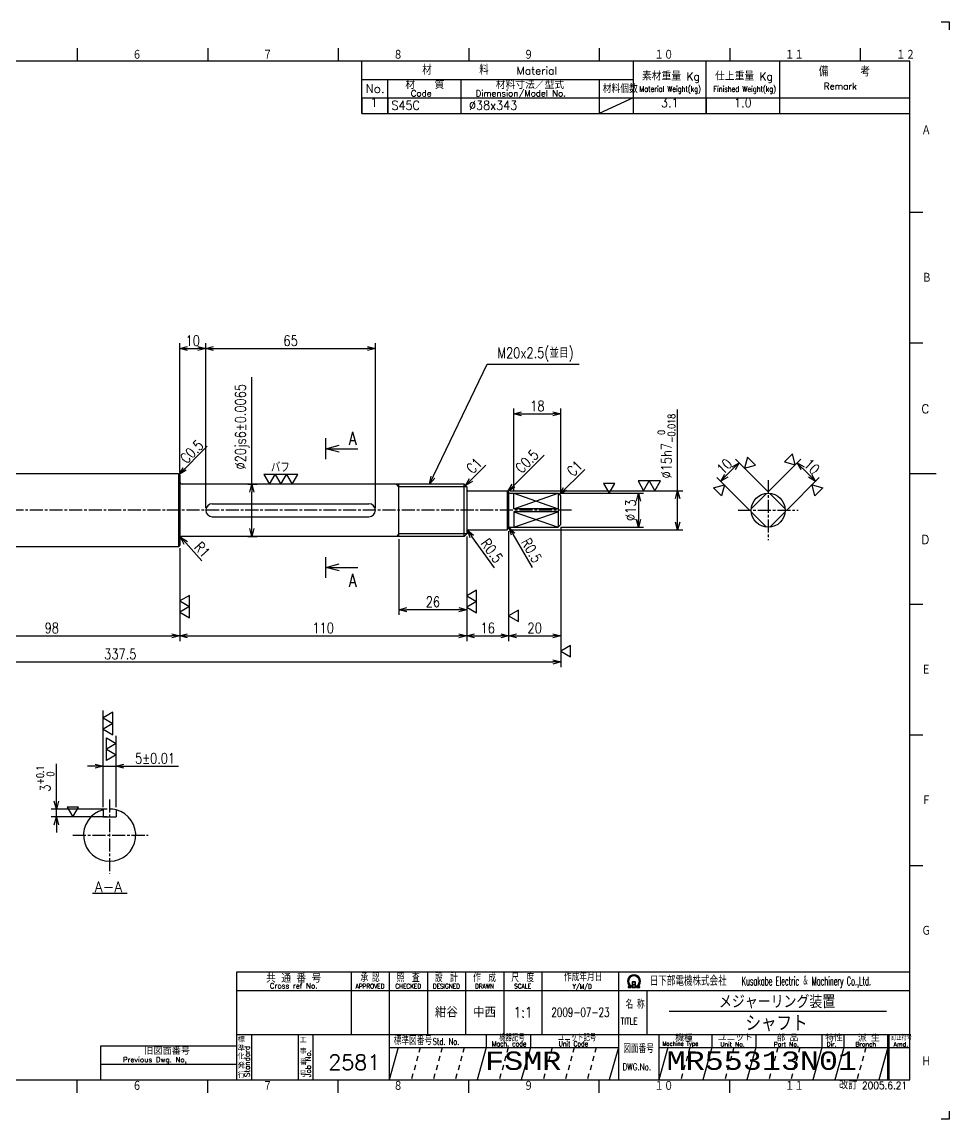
# Model space of a CAD drawing. Extents: x 0 to 594, y 0 to 420.
# Drawn here: x 238.8 to 594, y 0 to 420 of the extents above; entities that cross this region are included whole.
import ezdxf
from ezdxf.enums import TextEntityAlignment as Align

# ---------------------------------------------------------------- set-up
doc = ezdxf.new("R2010")
doc.units = 0
doc.linetypes.add('GEN3A', pattern=[3.5, 2, -1.5])
doc.linetypes.add('GEN7A', pattern=[7.5, 5, -0.75, 1, -0.75])
doc.layers.get('0').update_dxf_attribs({"linetype": 'CONTINUOUS'})
doc.layers.get('DEFPOINTS').update_dxf_attribs({"linetype": 'CONTINUOUS'})
for name, color, linetype in [('2', 5, 'CONTINUOUS'), ('4', 3, 'CONTINUOUS'), ('5', 3, 'CONTINUOUS'), ('6', 52, 'CONTINUOUS'), ('7A', 4, 'GEN7A'), ('8', 1, 'CONTINUOUS'), ('CLIN', 1, 'CONTINUOUS'), ('RAHM2', 1, 'CONTINUOUS'), ('RAHM3', 52, 'CONTINUOUS')]:
    doc.layers.add(name, color=color, linetype=linetype)
doc.styles.add('DIMENSION', font='monotxt.shx', dxfattribs={"bigfont": 'bigfont.shx'})
doc.styles.get("Standard").update_dxf_attribs({"font": 'romans.shx', "width": 0.8, "bigfont": 'extfont.shx'})
doc.dimstyles.new('GEN-ISO', dxfattribs={"dimtxt": 4, "dimasz": 3, "dimexe": 2, "dimexo": 1, "dimgap": 1, "dimtad": 3, "dimdec": 3, "dimrnd": 0.01, "dimdsep": 46, "dimtxsty": 'Standard', "dimblk": 'OPEN30', "dimcen": 0, "dimclrt": 52, "dimadec": 3, "dimazin": 2, "dimtp": 0.1, "dimtm": 0.1, "dimtfac": 0.6, "dimtdec": 3, "dimtmove": 2, "dimatfit": 3, "dimldrblk": 'OPEN30', "dimfxl": 0, "dimarcsym": 0})
doc.dimstyles.new('GEN-ISO$4', dxfattribs={"dimtxt": 4, "dimasz": 3, "dimexe": 2, "dimexo": 1, "dimgap": 1, "dimtad": 1, "dimdec": 3, "dimrnd": 0.01, "dimdsep": 46, "dimtxsty": 'Standard', "dimblk": 'OPEN30', "dimcen": 0, "dimclrt": 52, "dimadec": 3, "dimazin": 2, "dimtp": 0.1, "dimtm": 0.1, "dimtfac": 0.6, "dimtdec": 3, "dimtofl": 0, "dimtmove": 0, "dimatfit": 3, "dimldrblk": 'OPEN30', "dimfxl": 0, "dimarcsym": 0})

# ---------------------------------------------------------------- blocks, each defined once
blk = doc.blocks.new('1A2ﾌﾞﾋﾝ')
at = {"layer": 'RAHM2', "color": 5, "linetype": 'Continuous'}
for p, q in [((591, 420), (594, 420)), ((594, 420), (594, 417)), ((260, 410), (260, 405)), ((310, 410), (310, 405)), ((360, 410), (360, 405)), ((410, 410), (410, 405)), ((460, 410), (460, 405)), ((510, 410), (510, 405)), ((560, 410), (560, 405)), ((579, 405), (25, 405)), ((579, 15), (579, 405)), ((584, 347), (579, 347)), ((584, 347), (579, 347)), ((584, 297), (579, 297)), ((584, 297), (579, 297)), ((589, 247), (579, 247)), ((589, 247), (579, 247)), ((584, 197), (579, 197)), ((584, 197), (579, 197)), ((584, 147), (579, 147)), ((584, 147), (579, 147)), ((584, 97), (579, 97)), ((584, 97), (579, 97)), ((25, 15), (579, 15)), ((260, 10), (260, 15)), ((310, 10), (310, 15)), ((360, 10), (360, 15)), ((410, 10), (410, 15)), ((460, 10), (460, 15)), ((510, 10), (510, 15)), ((594, 0), (591, 0)), ((594, 3), (594, 0))]:
    blk.add_line(p, q, dxfattribs=at)
at = {"layer": 'RAHM2', "color": 7, "linetype": 'Continuous'}
for p, q in [((369, 385), (369, 405)), ((473, 405), (473, 385)), ((501, 385), (501, 405)), ((529, 405), (529, 385)), ((369, 398), (473, 398)), ((379, 385), (379, 398)), ((407, 398), (407, 385)), ((460, 398), (460, 385)), ((369, 391), (579, 391)), ((473, 391), (460, 385)), ((369, 385), (579, 385)), ((364.93, 56.26), (364.93, 32.42)), ((379.55, 56.26), (379.55, 15)), ((394.18, 56.26), (394.18, 32.42)), ((408.8, 56.26), (408.8, 32.42)), ((423.43, 56.26), (423.43, 32.42)), ((438.05, 56.26), (438.05, 32.42)), ((467.3, 56.26), (467.3, 15)), ((321.05, 49.26), (579, 49.26)), ((438.05, 49.26), (438.05, 32.42)), ((467.3, 49.26), (467.3, 49.26)), ((478.17, 49.26), (478.17, 32.42)), ((321.05, 32.42), (579, 32.42)), ((326.77, 32.42), (326.77, 15)), ((344.59, 32.42), (344.59, 15)), ((350.3, 32.42), (350.3, 15)), ((416.73, 32.42), (416.73, 27.42)), ((433.59, 32.42), (433.59, 27.42)), ((482.82, 32.42), (482.82, 15)), ((503.15, 32.42), (503.15, 27.42)), ((520, 32.42), (520, 27.42)), ((545.29, 32.42), (545.29, 27.42)), ((553.72, 32.42), (553.72, 27.42)), ((570.57, 15), (570.57, 32.42)), ((571.07, 15), (571.07, 32.42)), ((269, 28), (321.05, 28)), ((269, 15), (269, 28)), ((379.55, 27.42), (467.3, 27.42)), ((482.82, 27.42), (579, 27.42)), ((269, 21), (321.05, 21))]:
    blk.add_line(p, q, dxfattribs=at)
at = {"layer": 'RAHM2', "color": 3, "linetype": 'Continuous'}
for p, q in [((486.73, 41.35), (570.03, 41.35)), ((383.02, 27.42), (379.55, 15)), ((416.73, 27.42), (413.26, 15)), ((433.59, 27.42), (430.12, 15)), ((467.3, 27.42), (463.83, 15)), ((503.15, 27.42), (499.68, 15)), ((520, 27.42), (516.54, 15)), ((545.29, 27.42), (541.82, 15)), ((553.72, 27.42), (550.25, 15))]:
    blk.add_line(p, q, dxfattribs=at)
at = {"layer": 'RAHM2', "color": 3, "linetype": 'GEN3A'}
for p, q in [((391.44, 27.42), (387.98, 15)), ((399.87, 27.42), (396.41, 15)), ((408.3, 27.42), (404.84, 15)), ((425.16, 27.42), (421.69, 15)), ((442.01, 27.42), (438.55, 15)), ((450.44, 27.42), (446.98, 15)), ((458.87, 27.42), (455.41, 15)), ((494.72, 27.42), (491.25, 15)), ((511.57, 27.42), (508.11, 15)), ((528.43, 27.42), (524.97, 15)), ((536.86, 27.42), (533.39, 15)), ((562.14, 27.42), (558.68, 15))]:
    blk.add_line(p, q, dxfattribs=at)
at = {"layer": 'RAHM2', "color": 5, "linetype": 'Continuous'}
blk.add_lwpolyline([(579, 56.26), (321.05, 56.26), (321.05, 15)], dxfattribs=at)
at = {"layer": 'RAHM2', "color": 7, "linetype": 'Continuous'}
for points in [[(471.02, 50.4), (472.22, 50.4), (472.22, 51.01)], [(471.02, 50.58), (471.97, 50.58), (471.97, 50.91)], [(471.72, 50.82), (471.72, 50.75), (471.02, 50.75), (471.02, 50.4)], [(472.62, 52.51), (472.62, 50.4), (473.92, 50.4), (473.92, 52.51), (472.62, 52.51)], [(472.77, 52.36), (472.77, 51.53), (473.77, 51.53), (473.77, 52.36), (472.77, 52.36)], [(473.77, 51.38), (473.77, 50.55), (472.77, 50.55), (472.77, 51.38), (473.77, 51.38)], [(474.32, 50.98), (474.32, 50.4), (475.58, 50.4), (475.58, 50.75), (474.85, 50.75), (474.85, 50.8)], [(474.57, 50.87), (474.57, 50.58), (475.58, 50.58)]]:
    blk.add_lwpolyline(points, dxfattribs=at)
at = {"layer": 'RAHM2', "color": 3, "linetype": 'Continuous'}
for points in [[(486.29, 27.42), (482.82, 15)], [(570.57, 27.42), (570.57, 27.42), (567.11, 15)]]:
    blk.add_lwpolyline(points, dxfattribs=at)
at = {"layer": 'RAHM2', "color": 7, "linetype": 'Continuous'}
for radius, start, end in [(2.5, 308.2706, 230.8952), (2.28, 303.9949, 234.4013), (2.06, 299.8294, 238.4756)]:
    blk.add_arc((473.3, 52.76), radius, start, end, dxfattribs=at)
at = {"layer": '4', "width": 0.9}
blk.add_text('改訂 2005.6.21', height=2.8, dxfattribs=at).set_placement((577.91, 11.44), align=Align.RIGHT)
at = {"layer": 'RAHM2', "color": 5, "linetype": 'Continuous'}
for s, height, p in [('６', 3.31, (281.11, 405.6)), ('７', 3.31, (331.11, 405.6)), ('８', 3.31, (381.11, 405.6)), ('９', 3.31, (431.11, 405.6)), ('１０', 3.311, (481.11, 405.6)), ('１１', 3.311, (531.11, 405.6)), ('１２', 3.311, (573.72, 405.6)), ('Ａ', 3.31, (583.43, 376.71)), ('Ｂ', 3.31, (583.65, 320.24)), ('C', 3.31, (583.43, 270.24)), ('D', 3.31, (583.43, 220.24)), ('Ｅ', 3.31, (583.43, 170.24)), ('Ｆ', 3.31, (583.43, 120.24)), ('Ｇ', 3.31, (583.43, 70.24)), ('Ｈ', 3.31, (583.43, 20.24)), ('６', 3.31, (281.11, 10.87)), ('７', 3.31, (331.11, 10.87)), ('８', 3.31, (381.11, 10.87)), ('９', 3.31, (431.11, 10.87)), ('１０', 3.311, (481.11, 10.87)), ('１１', 3.311, (531.11, 10.87))]:
    blk.add_text(s, height=height, dxfattribs=at).set_placement(p)
at = {"layer": 'RAHM2', "color": 7, "linetype": 'Continuous'}
for s, height, p in [('材\u3000\u3000\u3000\u3000\u3000料', 3.311, (392.18, 399.82)), ('Material', 3, (428.34, 399.82)), ('素材重量 Kg', 3, (476.35, 397.63)), ('仕上重量 Kg', 3, (504.35, 397.63)), ('備     考', 3.311, (544.08, 399.21)), ('No.', 3.311, (370.5, 392.82)), ('材\u3000\u3000質', 3, (385.68, 394.39)), ('材料寸法／型式', 3, (420.33, 394.39)), ('Remark', 2.5, (546.03, 394.16)), ('Code', 2.4, (387.82, 391.45)), ('Dimension/Model No.', 2.4, (412.65, 391.45)), ('標', 2, (321.44, 29.43)), ('工', 2, (345.15, 29.24)), ('機種', 2.4, (489.08, 29.76)), ('ユニット', 2.4, (505.39, 29.96)), ('Unit No.', 1.7, (506.39, 27.76)), ('Part No.', 1.7, (526.81, 27.76)), ('部 品', 2.4, (527.93, 29.79)), ('特性', 2.4, (546.55, 29.78)), ('Dir.', 1.7, (547.09, 27.76)), ('Branch', 1.7, (558.13, 27.76)), ('派 生', 2.4, (559.06, 29.72)), ('Amd.', 1.7, (572.74, 27.76)), ('旧図面番号', 2.5, (285.71, 24.69)), ('準', 2, (321.47, 26.11)), ('事', 2, (345.17, 24.92)), ('Previous Dwg. No,', 2, (277.5, 21.75)), ('化', 2, (321.37, 22.95)), ('発', 2, (321.46, 19.47)), ('番', 2, (345.31, 20.76)), ('行', 2, (321.46, 15.82)), ('号', 2, (345.11, 16.28))]:
    blk.add_text(s, height=height, dxfattribs=at).set_placement(p)
for s, height, width, p in [('材料個数', 3, 0.8, (461.32, 392.79)), ('Material Weight(kg)', 2.2, 0.68, (475.37, 393.25)), ('Finished Weight(kg)', 2.2, 0.68, (503.74, 393.25)), ('作成年月日', 3, 0.7, (446.49, 52.82)), ('Kusakabe Electric ＆ Machinery Co.,Ltd.', 3.3108, 0.5, (514.56, 51.19)), ('Y/M/D', 1.8, 0.8, (449.79, 49.87)), ('名 称', 3, 0.7, (470.06, 42.33)), ('TITLE', 2.5, 0.8, (468.18, 36.25)), ('標準図番号', 3, 0.7, (381.26, 28.44)), ('Std. No.', 2.5, 0.7, (396.23, 28.44)), ('Mach. code', 2, 0.7, (418.86, 27.83)), ('機器記号', 2.5, 0.7, (421.65, 29.77)), ('ユニット記号', 2.5, 0.7, (444.14, 29.85)), ('Unit Code', 2, 0.7, (444.45, 27.83)), ('Machine Type', 1.7, 0.9, (484.15, 28.05)), ('訂正符号', 2, 0.7, (571.87, 30.16)), ('図面番号', 3, 0.7, (469.15, 25.37))]:
    blk.add_text(s, height=height, dxfattribs=dict(at, width=width)).set_placement(p)
for s, height, p in [('共 通 番 号', 3, (342.93, 54.14)), ('Cross ref No.', 2, (342.93, 51.01))]:
    blk.add_text(s, height=height, dxfattribs=at).set_placement(p, align=Align.MIDDLE)
for s, height, width, p in [('承 認', 3, 0.7, (372.18, 54.35)), ('照  査', 3, 0.7, (386.8, 54.35)), ('設  計', 3, 0.7, (401.43, 54.35)), ('作  成', 3, 0.7, (416.05, 54.35)), ('尺  度', 3, 0.7, (430.67, 54.35)), ('APPROVED', 1.8, 0.8, (372.18, 50.85)), ('CHECKED', 1.8, 0.8, (386.8, 50.85)), ('DESIGNED', 1.8, 0.8, (401.43, 50.85)), ('DRAWN', 1.8, 0.8, (416.05, 50.85)), ('SCALE', 1.8, 0.8, (430.67, 50.85)), ('DWG.No.', 2.5, 0.8, (474.41, 19.96))]:
    blk.add_text(s, height=height, dxfattribs=dict(at, width=width)).set_placement(p, align=Align.MIDDLE)
at = {"layer": 'RAHM2', "color": 7, "linetype": 'Continuous', "width": 0.844147}
blk.add_text('日下部電機株式会社', height=3.311, dxfattribs=at).set_placement((479.35, 51.06), (508.79, 51.06), align=Align.FIT)
at = {"layer": 'RAHM2', "color": 7, "linetype": 'Continuous'}
for s, p in [('Standard', (326.07, 16.05)), ('Job No.', (349.5, 16.05))]:
    blk.add_text(s, height=2, rotation=90, dxfattribs=at).set_placement(p)
at = {"layer": 'RAHM2', "color": 5, "linetype": 'Continuous', "width": 0.7}
for tag, p in [('HEADER3', (35, 392.01)), ('HEADER4', (54.75, 392)), ('HEADER15', (74.49, 392)), ('HEADER16', (94.43, 392))]:
    blk.add_attdef(tag, text='', height=6, dxfattribs=at).set_placement(p, align=Align.MIDDLE)
at = {"layer": 'RAHM2', "color": 7, "linetype": 'Continuous'}
blk.add_attdef('HEADER5', text='', height=2.5, dxfattribs=at).set_placement((63.69, 385.1), align=Align.BOTTOM_RIGHT)
for tag, height, width, p in [('HEADER25', 3.2, 0.63, (46.91, 45.38)), ('HEADER23', 3.33, 0.8, (71.4, 45.2)), ('HEADER24', 3.5, 0.8, (92.57, 45.22)), ('HEADER1', 5, 0.9, (528.12, 45.15)), ('HEADER7', 5, 0.8, (343.38, 40.8)), ('GEN-TITLE-SCA', 4, 0.85, (430.79, 40.85)), ('HEADER22', 3.2, 0.63, (46.91, 38.38)), ('HEADER20', 3.33, 0.8, (71.4, 38.2)), ('HEADER21', 3.5, 0.8, (92.57, 38.22)), ('HEADER2', 6, 0.9, (527.89, 36.68)), ('HEADER19', 3.2, 0.63, (46.91, 31.38)), ('HEADER17', 3.33, 0.8, (71.4, 31.2)), ('HEADER18', 3.5, 0.8, (92.57, 31.22)), ('HEADER11', 3.2, 0.63, (46.91, 24.38)), ('HEADER9', 3.33, 0.8, (71.4, 24.2)), ('HEADER10', 3.5, 0.8, (92.57, 24.22)), ('HEADER14', 3.31, 0.8, (295.54, 17.82))]:
    blk.add_attdef(tag, text='', height=height, dxfattribs=dict(at, width=width)).set_placement(p, align=Align.MIDDLE)
for tag, p in [('HEADER27', (401.45, 41.09)), ('HEADER26', (416.07, 41.09))]:
    blk.add_attdef(tag, text='', height=4, dxfattribs=at).set_placement(p, align=Align.MIDDLE)
at = {"layer": 'RAHM2', "color": 7, "linetype": 'Continuous', "width": 0.7}
blk.add_attdef('GEN-TITLE-DAT', text='', height=3.5, dxfattribs=at).set_placement((452.8, 39.1), align=Align.CENTER)
at = {"layer": 'RAHM2', "color": 5, "linetype": 'Continuous', "style": 'DIMENSION', "width": 1.2}
for tag, p in [('HEADER13', (382.56, 16.75)), ('HEADER12', (416.26, 16.72)), ('GEN-TITLE-DWG', (485.79, 16.74))]:
    blk.add_attdef(tag, text='', height=7.02, dxfattribs=at).set_placement(p, align=Align.BOTTOM_LEFT)
at = {"layer": 'RAHM2', "color": 5, "linetype": 'Continuous', "style": 'DIMENSION'}
blk.add_attdef('HEADER8', text='', height=7.02, dxfattribs=at).set_placement((577.6, 16.71), align=Align.BOTTOM_RIGHT)
at = {"layer": 'RAHM2', "color": 5, "linetype": 'Continuous'}
blk.add_attdef('HEADER6', text='', height=5.8, dxfattribs=at).set_placement((376.09, 17.1), align=Align.BOTTOM_RIGHT)
blk = doc.blocks.new('_Open30')
at = {"color": 0, "linetype": 'ByBlock', "lineweight": -2}
for p, q in [((-1, 0.268), (0, 0)), ((0, 0), (-1, -0.268)), ((0, 0), (-1, 0))]:
    blk.add_line(p, q, dxfattribs=at)
blk = doc.blocks.new('*D16')
at = {"layer": '5', "color": 0, "lineweight": -2}
for p, q in [((201.26, 218.55), (201.26, 183)), ((299.26, 218.55), (299.26, 183)), ((204.26, 185), (296.26, 185))]:
    blk.add_line(p, q, dxfattribs=at)
at = {"layer": 'DEFPOINTS', "color": 0}
for p in [(201.26, 219.55), (299.26, 219.55), (299.26, 185)]:
    blk.add_point(p, dxfattribs=at)
at = {"layer": '5', "color": 0, "lineweight": -2, "xscale": 3, "yscale": 3, "zscale": 3, "rotation": 180}
blk.add_blockref('_Open30', (201.26, 185), dxfattribs=at)
at = {"layer": '5', "color": 0, "lineweight": -2, "xscale": 3, "yscale": 3, "zscale": 3}
blk.add_blockref('_Open30', (299.26, 185), dxfattribs=at)
at = {"layer": '5', "color": 52, "insert": (250.26, 188), "char_height": 4, "attachment_point": 5}
blk.add_mtext('98', dxfattribs=at)
blk = doc.blocks.new('*D17')
at = {"layer": '5', "color": 0, "lineweight": -2}
for p, q in [((409.26, 223.05), (409.26, 183)), ((299.26, 218.55), (299.26, 183)), ((302.26, 185), (406.26, 185))]:
    blk.add_line(p, q, dxfattribs=at)
at = {"layer": 'DEFPOINTS', "color": 0}
for p in [(409.26, 224.05), (299.26, 219.55), (409.26, 185)]:
    blk.add_point(p, dxfattribs=at)
at = {"layer": '5', "color": 0, "lineweight": -2, "xscale": 3, "yscale": 3, "zscale": 3, "rotation": 180}
blk.add_blockref('_Open30', (299.26, 185), dxfattribs=at)
at = {"layer": '5', "color": 0, "lineweight": -2, "xscale": 3, "yscale": 3, "zscale": 3}
blk.add_blockref('_Open30', (409.26, 185), dxfattribs=at)
at = {"layer": '5', "color": 52, "insert": (354.26, 188), "char_height": 4, "attachment_point": 5}
blk.add_mtext('110', dxfattribs=at)
blk = doc.blocks.new('*D18')
at = {"layer": '5', "color": 0, "lineweight": -2}
for p, q in [((409.26, 223.05), (409.26, 183)), ((425.26, 225.05), (425.26, 183)), ((412.26, 185), (422.26, 185))]:
    blk.add_line(p, q, dxfattribs=at)
at = {"layer": 'DEFPOINTS', "color": 0}
for p in [(409.26, 224.05), (425.26, 226.05), (425.26, 185)]:
    blk.add_point(p, dxfattribs=at)
at = {"layer": '5', "color": 0, "lineweight": -2, "xscale": 3, "yscale": 3, "zscale": 3, "rotation": 180}
blk.add_blockref('_Open30', (409.26, 185), dxfattribs=at)
at = {"layer": '5', "color": 0, "lineweight": -2, "xscale": 3, "yscale": 3, "zscale": 3}
blk.add_blockref('_Open30', (425.26, 185), dxfattribs=at)
at = {"layer": '5', "color": 52, "insert": (417.26, 188), "char_height": 4, "attachment_point": 5}
blk.add_mtext('16', dxfattribs=at)
blk = doc.blocks.new('*D19')
at = {"layer": '5', "color": 0, "lineweight": -2}
for p, q in [((425.26, 225.05), (425.26, 183)), ((445.26, 226.55), (445.26, 183)), ((428.26, 185), (442.26, 185))]:
    blk.add_line(p, q, dxfattribs=at)
at = {"layer": 'DEFPOINTS', "color": 0}
for p in [(445.26, 227.55), (425.26, 226.05), (445.26, 185)]:
    blk.add_point(p, dxfattribs=at)
at = {"layer": '5', "color": 0, "lineweight": -2, "xscale": 3, "yscale": 3, "zscale": 3, "rotation": 180}
blk.add_blockref('_Open30', (425.26, 185), dxfattribs=at)
at = {"layer": '5', "color": 0, "lineweight": -2, "xscale": 3, "yscale": 3, "zscale": 3}
blk.add_blockref('_Open30', (445.26, 185), dxfattribs=at)
at = {"layer": '5', "color": 52, "insert": (435.26, 188), "char_height": 4, "attachment_point": 5}
blk.add_mtext('20', dxfattribs=at)
blk = doc.blocks.new('*D20')
at = {"layer": '5', "color": 0, "lineweight": -2}
for p, q in [((107.76, 225.55), (107.76, 173)), ((445.26, 226.55), (445.26, 173)), ((110.76, 175), (442.26, 175))]:
    blk.add_line(p, q, dxfattribs=at)
at = {"layer": 'DEFPOINTS', "color": 0}
for p in [(445.26, 227.55), (107.76, 226.55), (445.26, 175)]:
    blk.add_point(p, dxfattribs=at)
at = {"layer": '5', "color": 0, "lineweight": -2, "xscale": 3, "yscale": 3, "zscale": 3, "rotation": 180}
blk.add_blockref('_Open30', (107.76, 175), dxfattribs=at)
at = {"layer": '5', "color": 0, "lineweight": -2, "xscale": 3, "yscale": 3, "zscale": 3}
blk.add_blockref('_Open30', (445.26, 175), dxfattribs=at)
at = {"layer": '5', "color": 52, "insert": (276.51, 178), "char_height": 4, "attachment_point": 5}
blk.add_mtext('337.5', dxfattribs=at)
blk = doc.blocks.new('*D22')
at = {"layer": '5', "color": 0, "lineweight": -2}
for p, q in [((409.26, 223.05), (409.26, 193)), ((383.26, 222.05), (383.26, 193)), ((406.26, 195), (386.26, 195))]:
    blk.add_line(p, q, dxfattribs=at)
at = {"layer": 'DEFPOINTS', "color": 0}
for p in [(383.26, 223.05), (409.26, 224.05), (383.26, 195)]:
    blk.add_point(p, dxfattribs=at)
at = {"layer": '5', "color": 0, "lineweight": -2, "xscale": 3, "yscale": 3, "zscale": 3, "rotation": 180}
blk.add_blockref('_Open30', (383.26, 195), dxfattribs=at)
at = {"layer": '5', "color": 0, "lineweight": -2, "xscale": 3, "yscale": 3, "zscale": 3}
blk.add_blockref('_Open30', (409.26, 195), dxfattribs=at)
at = {"layer": '5', "color": 52, "insert": (396.26, 198), "char_height": 4, "attachment_point": 5}
blk.add_mtext('26', dxfattribs=at)
blk = doc.blocks.new('*D23')
at = {"layer": '5', "color": 0, "lineweight": -2}
for p, q in [((427.26, 240.55), (427.26, 272)), ((430.26, 270), (442.26, 270)), ((445.26, 239.55), (445.26, 272))]:
    blk.add_line(p, q, dxfattribs=at)
at = {"layer": 'DEFPOINTS', "color": 0}
for p in [(445.26, 270), (427.26, 239.55), (445.26, 238.55)]:
    blk.add_point(p, dxfattribs=at)
at = {"layer": '5', "color": 0, "lineweight": -2, "xscale": 3, "yscale": 3, "zscale": 3, "rotation": 180}
blk.add_blockref('_Open30', (427.26, 270), dxfattribs=at)
at = {"layer": '5', "color": 0, "lineweight": -2, "xscale": 3, "yscale": 3, "zscale": 3}
blk.add_blockref('_Open30', (445.26, 270), dxfattribs=at)
at = {"layer": '5', "color": 52, "insert": (436.26, 273), "char_height": 4, "attachment_point": 5}
blk.add_mtext('18', dxfattribs=at)
blk = doc.blocks.new('*D24')
at = {"layer": '5', "color": 0, "lineweight": -2}
blk.add_line((434.37, 211.1), (427.01, 223.88), dxfattribs=at)
at = {"layer": 'DEFPOINTS', "color": 0}
for p in [(425.51, 226.48), (425.76, 226.05)]:
    blk.add_point(p, dxfattribs=at)
at = {"layer": '5', "color": 0, "lineweight": -2, "xscale": 3, "yscale": 3, "zscale": 3, "rotation": 119.9321706042155}
blk.add_blockref('_Open30', (425.51, 226.48), dxfattribs=at)
at = {"layer": '5', "color": 52, "insert": (434.04, 217.69), "char_height": 4, "attachment_point": 5, "rotation": 299.9322}
blk.add_mtext('R0.5', dxfattribs=at)
blk = doc.blocks.new('*D25')
at = {"layer": '5', "color": 0, "lineweight": -2}
blk.add_line((419.83, 211.04), (411.22, 223.02), dxfattribs=at)
at = {"layer": 'DEFPOINTS', "color": 0}
for p in [(409.47, 225.45), (409.76, 225.05)]:
    blk.add_point(p, dxfattribs=at)
at = {"layer": '5', "color": 0, "lineweight": -2, "xscale": 3, "yscale": 3, "zscale": 3, "rotation": 125.7093227875198}
blk.add_blockref('_Open30', (409.47, 225.45), dxfattribs=at)
at = {"layer": '5', "color": 52, "insert": (418.84, 217.56), "char_height": 4, "attachment_point": 5, "rotation": 305.7093}
blk.add_mtext('R0.5', dxfattribs=at)
blk = doc.blocks.new('*D26')
at = {"layer": '5', "color": 0, "lineweight": -2}
blk.add_line((307.77, 213.65), (301.6, 220.56), dxfattribs=at)
at = {"layer": 'DEFPOINTS', "color": 0}
for p in [(299.6, 222.79), (300.26, 222.05)]:
    blk.add_point(p, dxfattribs=at)
at = {"layer": '5', "color": 0, "lineweight": -2, "xscale": 3, "yscale": 3, "zscale": 3, "rotation": 131.7723435000933}
blk.add_blockref('_Open30', (299.6, 222.79), dxfattribs=at)
at = {"layer": '5', "color": 52, "insert": (307.92, 217.98), "char_height": 4, "attachment_point": 5, "rotation": 311.7723}
blk.add_mtext('R1', dxfattribs=at)
blk = doc.blocks.new('*D27')
at = {"layer": '5', "color": 0, "lineweight": -2}
for p, q in [((299.26, 247.55), (299.26, 297)), ((302.26, 295), (306.26, 295)), ((309.26, 234.05), (309.26, 297))]:
    blk.add_line(p, q, dxfattribs=at)
at = {"layer": 'DEFPOINTS', "color": 0}
for p in [(309.26, 295), (299.26, 246.55), (309.26, 233.05)]:
    blk.add_point(p, dxfattribs=at)
at = {"layer": '5', "color": 0, "lineweight": -2, "xscale": 3, "yscale": 3, "zscale": 3, "rotation": 180}
blk.add_blockref('_Open30', (299.26, 295), dxfattribs=at)
at = {"layer": '5', "color": 0, "lineweight": -2, "xscale": 3, "yscale": 3, "zscale": 3}
blk.add_blockref('_Open30', (309.26, 295), dxfattribs=at)
at = {"layer": '5', "color": 52, "insert": (304.26, 298), "char_height": 4, "attachment_point": 5}
blk.add_mtext('10', dxfattribs=at)
blk = doc.blocks.new('*D28')
at = {"layer": '5', "color": 0, "lineweight": -2}
for p, q in [((309.26, 234.05), (309.26, 297)), ((312.26, 295), (371.26, 295)), ((374.26, 234.05), (374.26, 297))]:
    blk.add_line(p, q, dxfattribs=at)
at = {"layer": 'DEFPOINTS', "color": 0}
for p in [(374.26, 295), (309.26, 233.05), (374.26, 233.05)]:
    blk.add_point(p, dxfattribs=at)
at = {"layer": '5', "color": 0, "lineweight": -2, "xscale": 3, "yscale": 3, "zscale": 3, "rotation": 180}
blk.add_blockref('_Open30', (309.26, 295), dxfattribs=at)
at = {"layer": '5', "color": 0, "lineweight": -2, "xscale": 3, "yscale": 3, "zscale": 3}
blk.add_blockref('_Open30', (374.26, 295), dxfattribs=at)
at = {"layer": '5', "color": 52, "insert": (341.76, 298), "char_height": 4, "attachment_point": 5}
blk.add_mtext('65', dxfattribs=at)
blk = doc.blocks.new('*D33')
at = {"layer": '5', "color": 0, "lineweight": -2}
for p, q in [((326.91, 243.05), (326.91, 284.01)), ((325.42, 243.05), (328.91, 243.05)), ((326.91, 226.05), (326.91, 240.05)), ((325.42, 223.05), (328.91, 223.05))]:
    blk.add_line(p, q, dxfattribs=at)
at = {"layer": 'DEFPOINTS', "color": 0}
for p in [(324.42, 243.05), (324.42, 223.05), (326.91, 223.05)]:
    blk.add_point(p, dxfattribs=at)
at = {"layer": '5', "color": 0, "lineweight": -2, "xscale": 3, "yscale": 3, "zscale": 3}
for p, rotation in [((326.91, 243.05), 90), ((326.91, 223.05), 270)]:
    blk.add_blockref('_Open30', p, dxfattribs=dict(at, rotation=rotation))
at = {"layer": '5', "color": 52, "insert": (323.24, 265.03), "char_height": 4, "attachment_point": 5, "rotation": 90}
blk.add_mtext('%%c20js6%%p0.0065', dxfattribs=at)
blk = doc.blocks.new('*D34')
at = {"layer": '5', "color": 0, "lineweight": -2}
for p, q in [((445.26, 239.55), (477, 239.55)), ((475, 236.55), (475, 229.55)), ((445.26, 226.55), (477, 226.55))]:
    blk.add_line(p, q, dxfattribs=at)
at = {"layer": 'DEFPOINTS', "color": 0}
for p in [(444.26, 239.55), (444.26, 226.55), (475, 226.55)]:
    blk.add_point(p, dxfattribs=at)
at = {"layer": '5', "color": 0, "lineweight": -2, "xscale": 3, "yscale": 3, "zscale": 3}
for p, rotation in [((475, 239.55), 90), ((475, 226.55), 270)]:
    blk.add_blockref('_Open30', p, dxfattribs=dict(at, rotation=rotation))
at = {"layer": '5', "color": 52, "insert": (472, 233.05), "char_height": 4, "attachment_point": 5, "rotation": 90}
blk.add_mtext('%%c13', dxfattribs=at)
blk = doc.blocks.new('*D35')
at = {"layer": '5', "color": 0, "lineweight": -2}
for p, q in [((490, 240.55), (490, 271.65)), ((425.76, 240.55), (492, 240.55)), ((490, 228.55), (490, 237.55)), ((425.76, 225.55), (492, 225.55))]:
    blk.add_line(p, q, dxfattribs=at)
at = {"layer": 'DEFPOINTS', "color": 0}
for p in [(424.76, 240.55), (424.76, 225.55), (490, 225.55)]:
    blk.add_point(p, dxfattribs=at)
at = {"layer": '5', "color": 0, "lineweight": -2, "xscale": 3, "yscale": 3, "zscale": 3}
for p, rotation in [((490, 240.55), 90), ((490, 225.55), 270)]:
    blk.add_blockref('_Open30', p, dxfattribs=dict(at, rotation=rotation))
at = {"layer": '5', "color": 52, "insert": (485.73, 257.6), "char_height": 4, "attachment_point": 5, "rotation": 90}
blk.add_mtext('\\A1;%%c15h7{\\H0.7x;\\S  0^ -0.018;}', dxfattribs=at)
blk = doc.blocks.new('*D36')
at = {"layer": '5', "color": 0, "lineweight": -2}
for p, q in [((524.61, 240.23), (512.16, 252.68)), ((511.46, 249.14), (508.63, 246.31)), ((517.54, 233.16), (505.09, 245.6))]:
    blk.add_line(p, q, dxfattribs=at)
at = {"layer": 'DEFPOINTS', "color": 0}
for p in [(506.51, 244.19), (525.32, 239.52), (518.25, 232.45)]:
    blk.add_point(p, dxfattribs=at)
at = {"layer": '5', "color": 0, "lineweight": -2, "xscale": 3, "yscale": 3, "zscale": 3}
for p, rotation in [((513.58, 251.26), 44.99999999999881), ((506.51, 244.19), 224.9999999999988)]:
    blk.add_blockref('_Open30', p, dxfattribs=dict(at, rotation=rotation))
at = {"layer": '5', "color": 52, "insert": (507.92, 249.85), "char_height": 4, "attachment_point": 5, "rotation": 45}
blk.add_mtext('10', dxfattribs=at)
blk = doc.blocks.new('*D37')
at = {"layer": '5', "color": 0, "lineweight": -2}
for p, q in [((524.83, 240.23), (537.21, 252.61)), ((537.92, 249.08), (540.74, 246.25)), ((531.9, 233.16), (544.28, 245.54))]:
    blk.add_line(p, q, dxfattribs=at)
at = {"layer": 'DEFPOINTS', "color": 0}
for p in [(542.87, 244.13), (524.12, 239.52), (531.19, 232.45)]:
    blk.add_point(p, dxfattribs=at)
at = {"layer": '5', "color": 0, "lineweight": -2, "xscale": 3, "yscale": 3, "zscale": 3}
for p, rotation in [((535.79, 251.2), 135.0000000000002), ((542.87, 244.13), 315.0000000000003)]:
    blk.add_blockref('_Open30', p, dxfattribs=dict(at, rotation=rotation))
at = {"layer": '5', "color": 52, "insert": (541.45, 249.78), "char_height": 4, "attachment_point": 5, "rotation": 315}
blk.add_mtext('10', dxfattribs=at)
blk = doc.blocks.new('*D40')
at = {"layer": '5', "color": 0, "lineweight": -2}
for p, q in [((266.92, 135.08), (263.92, 135.08)), ((269.92, 119.35), (269.92, 137.08)), ((269.92, 135.08), (274.92, 135.08)), ((274.92, 119.35), (274.92, 137.08)), ((277.92, 135.08), (298.77, 135.08))]:
    blk.add_line(p, q, dxfattribs=at)
at = {"layer": 'DEFPOINTS', "color": 0}
for p in [(274.92, 135.08), (269.92, 118.35), (274.92, 118.35)]:
    blk.add_point(p, dxfattribs=at)
at = {"layer": '5', "color": 0, "lineweight": -2, "xscale": 3, "yscale": 3, "zscale": 3}
blk.add_blockref('_Open30', (269.92, 135.08), dxfattribs=at)
at = {"layer": '5', "color": 0, "lineweight": -2, "xscale": 3, "yscale": 3, "zscale": 3, "rotation": 180}
blk.add_blockref('_Open30', (274.92, 135.08), dxfattribs=at)
at = {"layer": '5', "color": 52, "insert": (289.85, 138.08), "char_height": 4, "attachment_point": 5}
blk.add_mtext('5%%p0.01', dxfattribs=at)
blk = doc.blocks.new('*D41')
at = {"layer": '5', "color": 0, "lineweight": -2}
for p, q in [((252.04, 121.67), (252.04, 135.98)), ((271.42, 118.67), (250.04, 118.67)), ((252.04, 115.67), (252.04, 118.67)), ((271.42, 115.67), (250.04, 115.67)), ((252.04, 112.67), (252.04, 109.67))]:
    blk.add_line(p, q, dxfattribs=at)
at = {"layer": 'DEFPOINTS', "color": 0}
for p in [(272.42, 118.67), (252.04, 115.67), (272.42, 115.67)]:
    blk.add_point(p, dxfattribs=at)
at = {"layer": '5', "color": 0, "lineweight": -2, "xscale": 3, "yscale": 3, "zscale": 3}
for p, rotation in [((252.04, 118.67), 270), ((252.04, 115.67), 90)]:
    blk.add_blockref('_Open30', p, dxfattribs=dict(at, rotation=rotation))
at = {"layer": '5', "color": 52, "insert": (247.77, 130.32), "char_height": 4, "attachment_point": 5, "rotation": 90}
blk.add_mtext('\\A1;3{\\H0.7x;\\S+0.1^   0;}', dxfattribs=at)
blk = doc.blocks.new('STDBUHIN')
at = {"color": 7}
for p, q in [((0, 0), (0, -6)), ((10, 0), (10, -6)), ((38, 0), (38, -6)), ((91, 0), (91, -6)), ((104, 0), (104, -6)), ((132, 0), (132, -6)), ((160, 0), (160, -6)), ((0, -6), (210, -6))]:
    blk.add_line(p, q, dxfattribs=at)
at = {"layer": 'RAHM3', "color": 7, "width": 0.9}
for tag, p in [('1GENST', (4.710911, -4.609434)), ('4GENST', (96.434633, -4.658422)), ('5GENST', (118, -4.729)), ('6GENST', (146, -4.729))]:
    blk.add_attdef(tag, text='', height=3.5, dxfattribs=at).set_placement(p, align=Align.BOTTOM_CENTER)
at = {"layer": 'RAHM3', "color": 7}
for tag, p, width in [('2GENST', (11.373533, -4.658422), 0.8), ('3GENST', (41.070972, -4.658422), 0.8), ('7GENST', (162.759538, -4.671383), 0.9)]:
    blk.add_attdef(tag, p, '', height=3.5, dxfattribs=dict(at, width=width))

msp = doc.modelspace()

# ---------------------------------------------------------------- linework, layer by layer
at = {"layer": '2'}
for p, q in [((298.7638, 247.0488), (201.7638, 247.0488)), ((298.7638, 247.0488), (299.2638, 246.5488)), ((298.7638, 247.0488), (298.7638, 219.0488)), ((299.2638, 246.5488), (299.2638, 219.5488)), ((408.2638, 243.0488), (300.2638, 243.0488)), ((383.2638, 223.0488), (383.2638, 243.0488)), ((408.2638, 223.0488), (408.2638, 243.0488)), ((408.2638, 243.0488), (409.2638, 242.0488)), ((409.2638, 242.0488), (409.2638, 224.0488)), ((409.7638, 240.5488), (424.7638, 240.5488)), ((424.7638, 240.5488), (425.2638, 240.0488)), ((424.7638, 240.5488), (424.7638, 225.5488)), ((425.2638, 240.0488), (425.2638, 226.0488)), ((425.7638, 239.5488), (444.2638, 239.5488)), ((427.2638, 233.6475), (427.2638, 239.5488)), ((444.2638, 239.5488), (444.2638, 226.5488)), ((444.2638, 239.5488), (445.2638, 238.5488)), ((524.1193, 239.5212), (518.2456, 233.6475)), ((525.3167, 239.5212), (531.1904, 233.6475)), ((311.7638, 235.5488), (371.7638, 235.5488)), ((445.2638, 227.5488), (445.2638, 238.5488)), ((444.2638, 233.6475), (427.2638, 233.6475)), ((427.2638, 232.4501), (427.2638, 226.5488)), ((444.2638, 232.4501), (427.2638, 232.4501)), ((518.2456, 232.4501), (524.1193, 226.5764)), ((531.1904, 232.4501), (525.3167, 226.5764)), ((311.7638, 230.5488), (371.7638, 230.5488)), ((445.2638, 227.5488), (444.2638, 226.5488)), ((408.2638, 223.0488), (300.2638, 223.0488)), ((409.2638, 224.0488), (408.2638, 223.0488)), ((409.7638, 225.5488), (424.7638, 225.5488)), ((425.2638, 226.0488), (424.7638, 225.5488)), ((425.7638, 226.5488), (444.2638, 226.5488)), ((298.7638, 219.0488), (201.7638, 219.0488)), ((298.7638, 219.0488), (299.2638, 219.5488)), ((298.7638, 219.0488), (299.2638, 219.5488)), ((269.9221, 118.3481), (269.9221, 115.6657)), ((274.9221, 118.3481), (274.9221, 115.6657)), ((269.9221, 115.6657), (274.9221, 115.6657))]:
    msp.add_line(p, q, dxfattribs=at)
msp.add_circle((524.718, 233.0488), 6.5, dxfattribs=at)
for centre, radius, start, end in [((300.2638, 244.0488), 1, 180, 270), ((409.7638, 241.0488), 0.5, 180, 270), ((425.7638, 240.0488), 0.5, 180, 270), ((311.7638, 233.0488), 2.5, 90, 270), ((371.7638, 233.0488), 2.5, 270, 90), ((300.2638, 222.0488), 1, 90, 180), ((409.7638, 225.0488), 0.5, 90, 180), ((425.7638, 226.0488), 0.5, 90, 180), ((272.4221, 108.6657), 10, 104.477512, 75.522488)]:
    msp.add_arc(centre, radius, start, end, dxfattribs=at)
at = {"layer": '4'}
for p, q in [((383.2638, 242.0488), (382.2638, 243.0488)), ((409.2638, 242.0488), (383.2638, 242.0488)), ((427.2638, 233.6475), (444.2638, 239.5488)), ((427.2638, 239.5488), (444.2638, 233.6475)), ((427.2638, 226.5488), (444.2638, 232.4501)), ((427.2638, 232.4501), (444.2638, 226.5488)), ((383.2638, 224.0488), (382.2638, 223.0488)), ((409.2638, 224.0488), (383.2638, 224.0488))]:
    msp.add_line(p, q, dxfattribs=at)
at = {"layer": '5'}
for p, q in [((269.9221, 137.0779), (269.9221, 156.4246)), ((274.9221, 137.0779), (274.9221, 146.6644))]:
    msp.add_line(p, q, dxfattribs=at)
msp.add_arc((272.4221, 108.6657), 10, 75.522488, 90, dxfattribs=at)
at = {"layer": '6'}
msp.add_line((265.8793, 86.4178), (279.1383, 86.4178), dxfattribs=at)
at = {"layer": '7A'}
for p, q in [((524.718, 244.5488), (524.718, 221.5488)), ((449.3933, 233.0488), (187.9335, 233.0488)), ((513.218, 233.0488), (536.218, 233.0488)), ((272.4221, 122.3811), (272.4221, 94.0044)), ((258.3536, 108.6657), (287.2206, 108.6657))]:
    msp.add_line(p, q, dxfattribs=at)
at = {"layer": '8'}
for points in [[(515.6247, 249.2132), (519.8072, 250.3339), (516.7455, 253.3957), (515.6247, 249.2132)], [(535.0831, 250.485), (533.9623, 254.6675), (530.9005, 251.6057), (535.0831, 250.485)], [(333.6561, 243.0488), (335.8211, 246.7988), (331.4911, 246.7988), (333.6561, 243.0488)], [(337.9861, 243.0488), (340.1511, 246.7988), (335.8211, 246.7988), (337.9861, 243.0488)], [(342.3161, 243.0488), (344.4811, 246.7988), (340.1511, 246.7988), (342.3161, 243.0488)], [(477, 240.5488), (479.165, 244.2988), (474.835, 244.2988), (477, 240.5488)], [(481.33, 240.5488), (483.495, 244.2988), (479.165, 244.2988), (481.33, 240.5488)], [(463.8181, 239.5488), (465.9831, 243.2988), (461.6531, 243.2988), (463.8181, 239.5488)], [(507.9415, 242.7542), (506.8208, 238.5716), (503.759, 241.6334), (507.9415, 242.7542)], [(541.4921, 242.7518), (545.6746, 241.6311), (542.6128, 238.5693), (541.4921, 242.7518)], [(409.2638, 200.3384), (413.0138, 198.1734), (413.0138, 202.5034), (409.2638, 200.3384)], [(299.2638, 198.3259), (303.0138, 196.1609), (303.0138, 200.4909), (299.2638, 198.3259)], [(409.2638, 196.0084), (413.0138, 193.8434), (413.0138, 198.1734), (409.2638, 196.0084)], [(299.2638, 193.9959), (303.0138, 191.8309), (303.0138, 196.1609), (299.2638, 193.9959)], [(425.2638, 192.6382), (429.0138, 190.4732), (429.0138, 194.8032), (425.2638, 192.6382)], [(445.2638, 179.1488), (449.0138, 176.9838), (449.0138, 181.3138), (445.2638, 179.1488)], [(269.9221, 153.5539), (273.6721, 151.3889), (273.6721, 155.7189), (269.9221, 153.5539)], [(269.9221, 149.2239), (273.6721, 147.0589), (273.6721, 151.3889), (269.9221, 149.2239)], [(274.9221, 143.7937), (271.1721, 141.6287), (271.1721, 145.9587), (274.9221, 143.7937)], [(274.9221, 139.4637), (271.1721, 137.2987), (271.1721, 141.6287), (274.9221, 139.4637)], [(258.372, 115.6657), (260.537, 119.4157), (256.207, 119.4157), (258.372, 115.6657)]]:
    msp.add_lwpolyline(points, close=True, dxfattribs=at)
at = {"layer": 'CLIN'}
for p, q in [((355.3109, 252.6394), (355.3109, 260.6394)), ((355.3109, 207.1593), (355.3109, 215.1593))]:
    msp.add_line(p, q, dxfattribs=at)

# ---------------------------------------------------------------- block references
at = {"layer": '2'}
ref = msp.add_blockref('1A2ﾌﾞﾋﾝ', (0, 0), dxfattribs=at)
ref.add_attrib('GEN-TITLE-DWG', 'MR55313N01', dxfattribs={"layer": 'RAHM2', "color": 5, "linetype": 'Continuous', "height": 7.023, "style": 'DIMENSION', "width": 1.2}).set_placement((485.79, 16.7355), align=Align.BOTTOM_LEFT)
ref.add_attrib('GEN-TITLE-DAT', '2009-07-23', dxfattribs={"layer": 'RAHM2', "color": 7, "linetype": 'Continuous', "height": 3.5, "width": 0.7}).set_placement((452.7957, 39.1023), align=Align.CENTER)
ref.add_attrib('GEN-TITLE-SCA', '1:1', dxfattribs={"layer": 'RAHM2', "color": 7, "linetype": 'Continuous', "height": 4, "width": 0.85}).set_placement((430.7913, 40.8503), align=Align.MIDDLE)
ref.add_attrib('HEADER1', 'メジャーリング装置', dxfattribs={"layer": 'RAHM2', "color": 7, "linetype": 'Continuous', "height": 5, "width": 0.9}).set_placement((528.1224, 45.1474), align=Align.MIDDLE)
ref.add_attrib('HEADER2', 'シャフト', dxfattribs={"layer": 'RAHM2', "color": 7, "linetype": 'Continuous', "height": 6, "width": 0.9}).set_placement((527.8944, 36.6784), align=Align.MIDDLE)
ref.add_attrib('HEADER6', '2581', dxfattribs={"layer": 'RAHM2', "color": 5, "linetype": 'Continuous', "height": 5.8}).set_placement((376.0883, 17.0998), align=Align.BOTTOM_RIGHT)
ref.add_attrib('HEADER12', 'FSMR', dxfattribs={"layer": 'RAHM2', "color": 5, "linetype": 'Continuous', "height": 7.023, "style": 'DIMENSION', "width": 1.2}).set_placement((416.2581, 16.7195), align=Align.BOTTOM_LEFT)
ref.add_attrib('HEADER27', '紺谷', dxfattribs={"layer": 'RAHM2', "color": 7, "linetype": 'Continuous', "height": 4}).set_placement((401.4495, 41.0902), align=Align.MIDDLE)
ref.add_attrib('HEADER26', '中西', dxfattribs={"layer": 'RAHM2', "color": 7, "linetype": 'Continuous', "height": 4}).set_placement((416.0739, 41.0902), align=Align.MIDDLE)
at = {"layer": 'RAHM2'}
ref = msp.add_blockref('STDBUHIN', (369, 391), dxfattribs=at)
ref.add_attrib('1GENST', '1', dxfattribs={"layer": 'RAHM3', "color": 7, "height": 3.5, "width": 0.9}).set_placement((373.711, 386.3906), align=Align.BOTTOM_CENTER)
ref.add_attrib('2GENST', 'S45C', (380.3736, 386.3416), dxfattribs={"layer": 'RAHM3', "color": 7, "height": 3.5, "width": 0.9})
ref.add_attrib('3GENST', '%%C38x343', (410.071, 386.3416), dxfattribs={"layer": 'RAHM3', "color": 7, "height": 3.5, "width": 0.9})
ref.add_attrib('5GENST', '3.1', dxfattribs={"layer": 'RAHM3', "color": 7, "height": 3.5, "width": 0.9}).set_placement((487, 386.271), align=Align.BOTTOM_CENTER)
ref.add_attrib('6GENST', '1.0', dxfattribs={"layer": 'RAHM3', "color": 7, "height": 3.5, "width": 0.9}).set_placement((515, 386.271), align=Align.BOTTOM_CENTER)

# ---------------------------------------------------------------- texts
at = {"layer": '5', "color": 52, "insert": (421, 290), "char_height": 4, "attachment_point": 7}
msp.add_mtext('M20x2.5(並目)', dxfattribs=at)
at = {"layer": '6', "width": 0.8}
for s, height, p in [('A', 5, (363.9684, 258.0971)), ('バフ', 3.5, (334.1811, 247.5982)), ('A', 5, (363.9684, 203.7251))]:
    msp.add_text(s, height=height, dxfattribs=at).set_placement(p)
for s, p in [('C0.5', (301.8574, 250.619)), ('C1', (411.4693, 246.7328)), ('C0.5', (430.2568, 246.9354)), ('C1', (450.0068, 245.6854))]:
    msp.add_text(s, height=4, rotation=45, dxfattribs=at).set_placement(p)
at = {"layer": '6'}
msp.add_text('A-A', height=4, dxfattribs=at).set_placement((266.6592, 86.8855))

# ---------------------------------------------------------------- dimensions: what is measured, and where the dimension line sits
at = {"layer": '5'}
for base, p1, p2, picture, middle in [((309.2638, 295), (299.2638, 246.5488), (309.2638, 233.0488), '*D27', (304.2638, 298)), ((374.2638, 295), (309.2638, 233.0488), (374.2638, 233.0488), '*D28', (341.7638, 298)), ((445.2638, 270), (427.2638, 239.5488), (445.2638, 238.5488), '*D23', (436.2638, 273)), ((445.2638, 175), (107.7638, 226.5488), (445.2638, 227.5488), '*D20', (276.5138, 178)), ((445.2638, 185), (425.2638, 226.0488), (445.2638, 227.5488), '*D19', (435.2638, 188)), ((409.2638, 185), (299.2638, 219.5488), (409.2638, 224.0488), '*D17', (354.2638, 188)), ((383.2638, 195), (409.2638, 224.0488), (383.2638, 223.0488), '*D22', (396.2638, 198)), ((425.2638, 185), (409.2638, 224.0488), (425.2638, 226.0488), '*D18', (417.2638, 188)), ((299.2638, 185), (201.2638, 219.5488), (299.2638, 219.5488), '*D16', (250.2638, 188))]:
    dim = msp.add_linear_dim(base=base, p1=p1, p2=p2, dimstyle='GEN-ISO', dxfattribs=at)
    dim.commit()
    dim.dimension.update_dxf_attribs({"geometry": picture, "text_midpoint": middle})
for base, p1, p2, text, picture, middle in [((326.9081, 223.0488), (324.4176, 243.0488), (324.4176, 223.0488), '%%c<>js6%%p0.0065', '*D33', (326.9081, 265.0298)), ((490, 225.5488), (424.7638, 240.5488), (424.7638, 225.5488), '\\A1;%%c<>h7{\\H0.7x;\\S  0^ -0.018;}', '*D35', (490, 257.6002)), ((252.0373, 115.6657), (272.4221, 118.6657), (272.4221, 115.6657), '\\A1;<>{\\H0.7x;\\S+0.1^   0;}', '*D41', (252.0373, 130.3209))]:
    dim = msp.add_linear_dim(base=base, p1=p1, p2=p2, angle=90, text=text, dimstyle='GEN-ISO', override={"dimtmove": 0}, dxfattribs=at)
    dim.commit()
    dim.dimension.update_dxf_attribs({"geometry": picture, "text_midpoint": middle, "dimtype": 160})
for p1, p2, distance, picture, middle in [((525.3167, 239.5212), (518.2456, 232.4501), -16.6034, '*D36', (507.9195, 249.8473)), ((524.1193, 239.5212), (531.1904, 232.4501), 16.5112, '*D37', (541.4513, 249.7822))]:
    dim = msp.add_aligned_dim(p1=p1, p2=p2, distance=distance, dimstyle='GEN-ISO', dxfattribs=at)
    dim.commit()
    dim.dimension.update_dxf_attribs({"geometry": picture, "text_midpoint": middle})
dim = msp.add_linear_dim(base=(475, 226.5488), p1=(444.2638, 239.5488), p2=(444.2638, 226.5488), angle=90, text='%%c<>', dimstyle='GEN-ISO', dxfattribs=at)
dim.commit()
dim.dimension.update_dxf_attribs({"geometry": '*D34', "text_midpoint": (472, 233.0488)})
for center, mpoint, picture, middle in [((300.2638, 222.0488), (299.5976, 222.7946), '*D26', (305.682, 215.983)), ((409.7638, 225.0488), (409.4719, 225.4548), '*D25', (416.4037, 215.8115)), ((425.7638, 226.0488), (425.5143, 226.4821), '*D24', (431.4402, 216.19))]:
    dim = msp.add_radius_dim(center=center, mpoint=mpoint, dimstyle='GEN-ISO$4', dxfattribs=at)
    dim.commit()
    dim.dimension.update_dxf_attribs({"geometry": picture, "text_midpoint": middle, "dimtype": 164})
dim = msp.add_linear_dim(base=(274.9221, 135.0779), p1=(269.9221, 118.3481), p2=(274.9221, 118.3481), text='<>%%p0.01', dimstyle='GEN-ISO', override={"dimtmove": 0}, dxfattribs=at)
dim.commit()
dim.dimension.update_dxf_attribs({"geometry": '*D40', "text_midpoint": (289.8459, 138.0779)})

# ---------------------------------------------------------------- leaders
at = {"layer": '5', "annotation_type": 0, "has_hookline": 1, "hookline_direction": 0, "text_width": 31.299}
msp.add_leader([(395, 243.0488), (417, 289), (420, 289)], dimstyle='GEN-ISO', override={"dimgap": 1, "dimtad": 1}, dxfattribs=at)
at = {"layer": '5'}
for points, override in [([(299.0138, 246.7988), (309.8359, 257.621)], {"dimgap": 1, "dimtad": 0}), ([(355.3109, 256.6394), (367.4674, 256.6394)], {"dimasz": 5, "dimgap": 1, "dimtad": 1}), ([(425.0138, 240.2988), (438.8346, 254.1196)], {"dimgap": 1, "dimtad": 0}), ([(408.7638, 242.5488), (416.5871, 250.3722)], {"dimgap": 1, "dimtad": 0}), ([(444.7638, 239.0488), (454.4144, 248.6994)], {"dimgap": 1, "dimtad": 0}), ([(355.3109, 211.1593), (367.4674, 211.1593)], {"dimasz": 5, "dimgap": 1, "dimtad": 1})]:
    msp.add_leader(points, dimstyle='GEN-ISO', override=override, dxfattribs=at)

doc.saveas('drawing.dxf')
